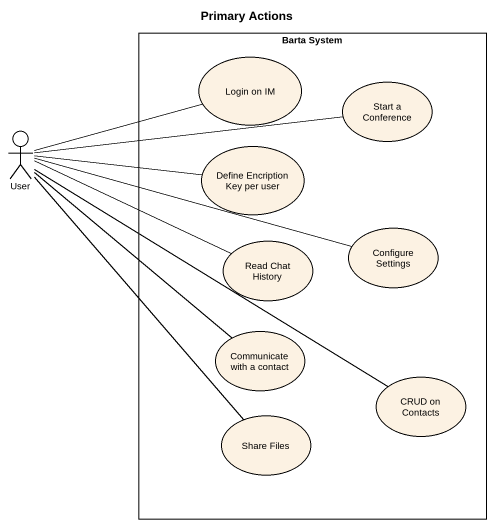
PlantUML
@startuml
title Primary Actions
rectangle "Barta System" as Barta_System {
  usecase "Login on IM" as Login_on_IM
  usecase "Start a Conference" as Start_a_Conference
  usecase "Define Encription Key per user" as Define_Encription_Key_per
  usecase "Read Chat History" as Read_Chat_History
  usecase "Configure Settings" as Configure_Settings
  usecase "Communicate with a contact" as Communicate_with_a_contact
  usecase "CRUD on Contacts" as CRUD_on_Contacts
  usecase "Share Files" as Share_Files
}
actor User
User -right- Login_on_IM
User -right- Start_a_Conference
User -right- Define_Encription_Key_per
User -right- Read_Chat_History
User -right- Configure_Settings
User -- Communicate_with_a_contact
User -right- CRUD_on_Contacts
User -- Share_Files
@enduml
